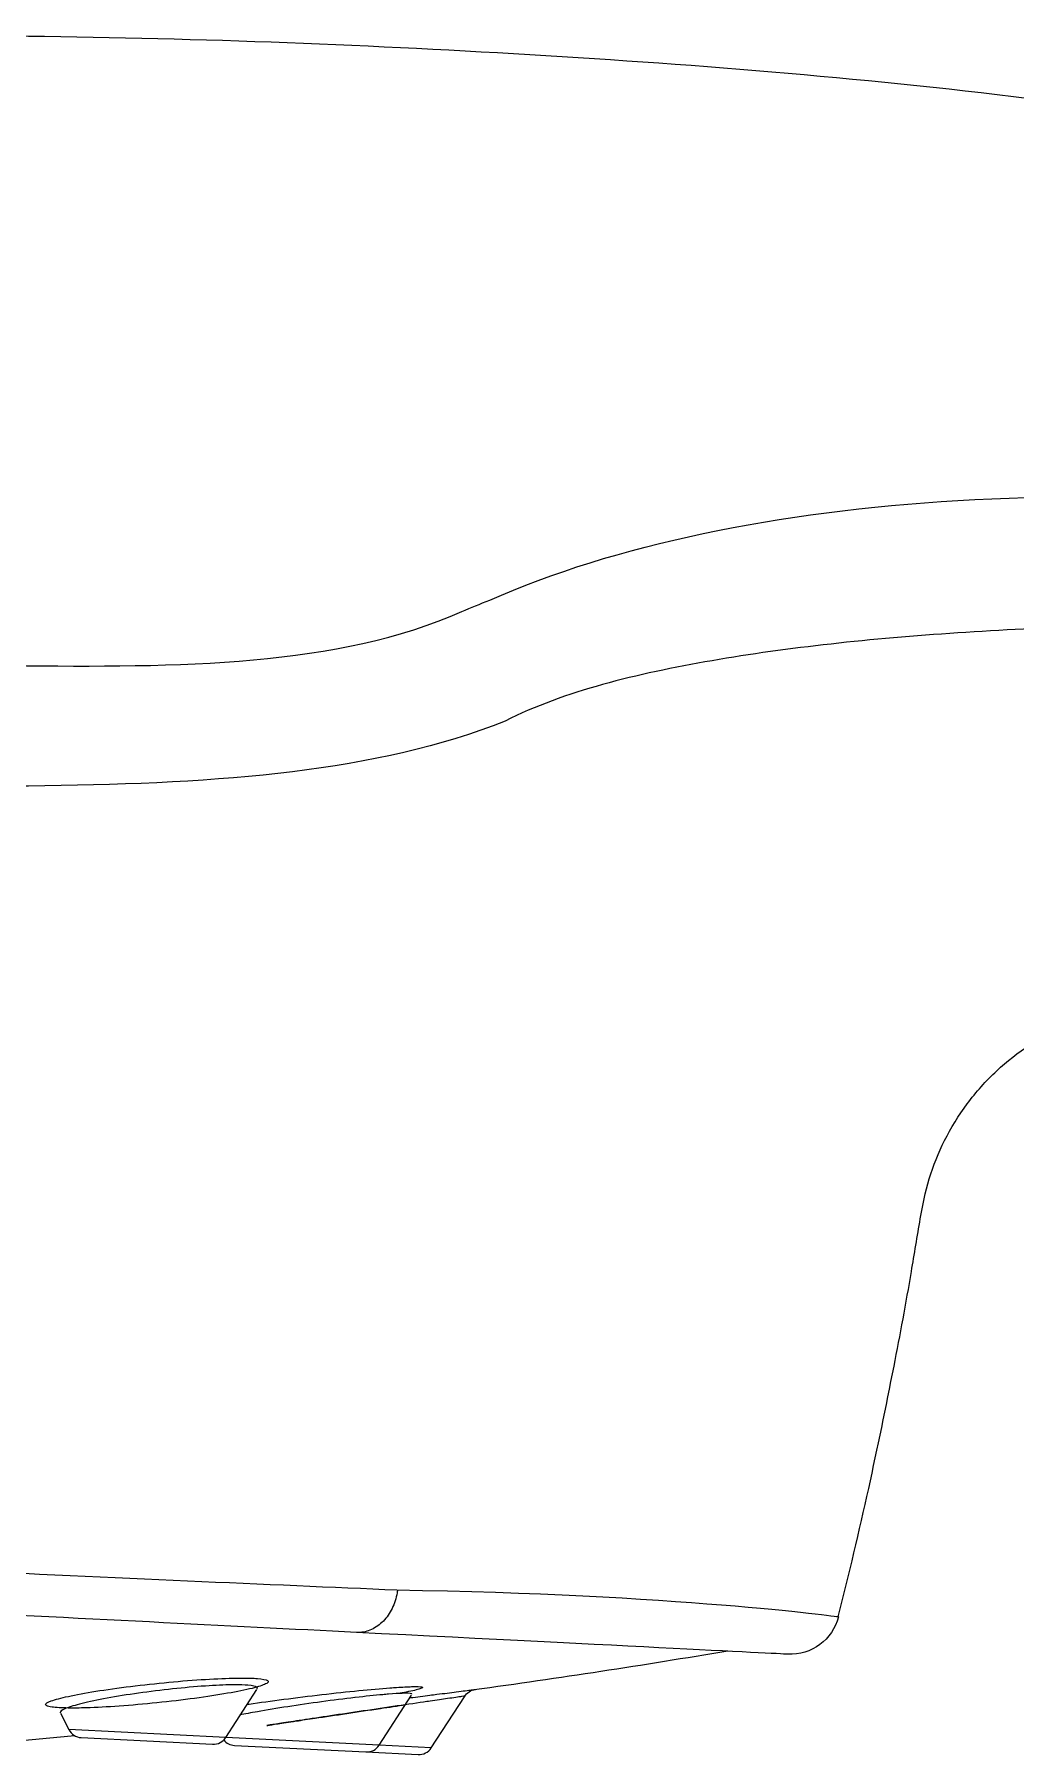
# Model space of a CAD drawing. Extents: x 23502 to 24096, y -2734 to -2314.
# Drawn here: x 23778.66 to 23798.47, y -2376.22 to -2341.49 of the extents above; entities that cross this region are included whole.
import ezdxf

# ---------------------------------------------------------------- set-up
doc = ezdxf.new("R2010")
doc.units = 0
doc.header["$LTSCALE"] = 5
doc.header["$MEASUREMENT"] = 0
doc.layers.add('41', color=7, linetype='CONTINUOUS')
doc.layers.add('DWG', color=7, linetype='CONTINUOUS')

# ---------------------------------------------------------------- blocks, each defined once
blk = doc.blocks.new('A$C265F4C77')
at = {"layer": '41', "color": 0, "linetype": 'Continuous'}
for p, q in [((-75.972, -8.38), (-75.389, -7.388)), ((-72.875, -8.404), (-72.264, -7.365)), ((-71.819, -8.412), (-71.196, -7.353)), ((-79.329, -8.029), (-79.145, -8.355)), ((-75.972, -8.38), (-79.145, -8.355)), ((-78.886, -8.507), (-76.233, -8.528)), ((-72.875, -8.404), (-75.972, -8.38)), ((-75.789, -8.531), (-73.136, -8.552)), ((-73.136, -8.552), (-72.079, -8.56)), ((-71.819, -8.412), (-72.875, -8.404))]:
    blk.add_line(p, q, dxfattribs=at)
at = {"layer": '41', "color": 7, "linetype": 'Continuous', "extrusion": (0, 0, -1)}
blk.add_arc((64.7, -5.217, 0), 1, 191.7504, 270.4448, dxfattribs=at)
at = {"layer": '41', "color": 7, "linetype": 'Continuous'}
blk.add_arc((-103.031, 168.694), 178.787, 280.31833, 281.97816, dxfattribs=at)
at = {"layer": '41', "color": 0, "linetype": 'Continuous', "extrusion": (-0.000959766, -0.00016282, -1)}
blk.add_arc((70.93, -7.493, 0.101), 0.3, 28.0324, 80.3476, dxfattribs=at)
at = {"layer": '41', "color": 0, "linetype": 'Continuous'}
for centre, radius, start, end in [((-103.031, 168.694), 178.787, 277.34967, 277.71784), ((-78.884, -8.207), 0.3, 209.5552, 269.5552), ((-76.23, -8.228), 0.3, 269.5552, 329.5552), ((-75.787, -8.231), 0.3, 221.9199, 269.5552), ((-73.133, -8.252), 0.3, 269.5552, 329.5552), ((-72.077, -8.26), 0.3, 269.5552, 329.5552)]:
    blk.add_arc(centre, radius, start, end, dxfattribs=at)
at = {"layer": '41', "color": 7, "linetype": 'Continuous'}
for points, knots in [([(-56.893, 24.945), (-58.211, 25.095), (-62.996, 25.576), (-71.291, 25.893), (-81.737, 25.846), (-88.681, 25.427), (-92.145, 25.128)], [0, 0, 0, 0, 0.112692, 0.408737, 0.704782, 1, 1, 1, 1]), ([(-63.726, -5.418), (-63.545, -4.549), (-63.218, -2.853), (-62.839, -0.508), (-62.576, 1.321), (-62.43, 2.595), (-62.295, 3.501), (-62.007, 4.299), (-61.584, 5.059), (-61.028, 5.737), (-60.384, 6.29), (-59.68, 6.716), (-58.812, 7.068), (-57.92, 7.236), (-57.298, 7.227), (-57.072, 7.208)], [0, 0, 0, 0, 0.166935, 0.324749, 0.446562, 0.514295, 0.566003, 0.618263, 0.672726, 0.72885, 0.782155, 0.831626, 0.882786, 0.957759, 1, 1, 1, 1]), ([(-73.425, -6.149), (-78.548, -6.109), (-85.593, -6.055), (-97.385, -5.963), (-101.432, -5.932), (-109.641, -5.868), (-113.631, -5.837), (-125.262, -5.747), (-132.017, -5.694), (-139.1, -5.639), (-140.947, -5.625), (-143.423, -5.606), (-144.069, -5.601), (-144.066, -5.601)], [0, 0, 0, 0, 0.250007, 0.250007, 0.375011, 0.375011, 0.500014, 0.500014, 0.750022, 0.750022, 0.875025, 0.875025, 1, 1, 1, 1]), ([(-64.707, -6.217), (-64.707, -6.217), (-64.707, -6.217), (-64.715, -6.217), (-67.979, -6.192), (-73.425, -6.149)], [0, 0, 0, 0, 0.000021, 0.000021, 1, 1, 1, 1])]:
    blk.add_open_spline(points, degree=3, knots=knots, dxfattribs=at)
at = {"layer": '41', "color": 0, "linetype": 'Continuous'}
for points, knots in [([(-71.629, 14.783), (-69.171, 16.011), (-65.885, 16.827), (-58.659, 17.572), (-54.587, 17.441), (-50.539, 16.846)], [0, 0, 0, 0, 0.5, 0.5, 1, 1, 1, 1]), ([(-72.181, 14.531), (-72.002, 14.62), (-71.818, 14.704), (-71.629, 14.783), (-71.629, 14.783), (-71.629, 14.783), (-71.629, 14.783)], [0, 0, 0, 0, 0.999933, 0.999933, 0.999933, 1, 1, 1, 1]), ([(-50.788, 14.541), (-52.79, 14.748), (-54.746, 14.871), (-58.59, 14.85), (-60.418, 14.72), (-63.904, 14.337), (-65.569, 14.088), (-68.616, 13.424), (-70.027, 13.021), (-71.215, 12.361)], [0, 0, 0, 0, 0.25, 0.25, 0.5, 0.5, 0.75, 0.75, 1, 1, 1, 1]), ([(-92.24, 12.967), (-88.38, 12.955), (-84.664, 12.949), (-77.809, 13.161), (-74.632, 13.316), (-72.181, 14.531)], [0, 0, 0, 0, 0.5, 0.5, 1, 1, 1, 1]), ([(-71.215, 12.361), (-73.749, 11.22), (-76.923, 10.855), (-83.957, 10.458), (-87.76, 10.414), (-91.855, 10.396)], [0, 0, 0, 0, 0.5, 0.5, 1, 1, 1, 1]), ([(-145.041, -4.786), (-145.041, -4.786), (-145.041, -4.786), (-145.039, -4.786), (-144.369, -4.79), (-141.818, -4.808), (-139.917, -4.823), (-132.64, -4.879), (-125.702, -4.936), (-113.775, -5.03), (-109.683, -5.062), (-101.265, -5.124), (-97.12, -5.153), (-89.064, -5.203), (-85.248, -5.223), (-78.31, -5.251), (-75.221, -5.257), (-72.649, -5.255)], [0, 0, 0, 0, 0.00001, 0.00001, 0.125009, 0.125009, 0.250007, 0.250007, 0.500005, 0.500005, 0.625004, 0.625004, 0.750002, 0.750002, 0.875001, 0.875001, 1, 1, 1, 1]), ([(-72.649, -5.258), (-67.054, -5.1), (-63.727, -5.416), (-63.72, -5.417), (-63.72, -5.417), (-63.72, -5.417)], [0, 0, 0, 0, 0.999963, 0.999963, 1, 1, 1, 1]), ([(-72.636, -5.275), (-72.637, -5.289), (-72.639, -5.302), (-72.641, -5.316), (-72.656, -5.427), (-72.686, -5.535), (-72.729, -5.633), (-72.772, -5.731), (-72.829, -5.821), (-72.895, -5.896), (-72.963, -5.972), (-73.043, -6.035), (-73.127, -6.078), (-73.209, -6.119), (-73.298, -6.144), (-73.386, -6.148), (-73.399, -6.149), (-73.412, -6.149), (-73.425, -6.149)], [0, 0, 0, 0, 0.028811, 0.028811, 0.028811, 0.261252, 0.261252, 0.261252, 0.493694, 0.493694, 0.493694, 0.733453, 0.733453, 0.733453, 0.965909, 0.965909, 0.965909, 1, 1, 1, 1]), ([(-79.611, -7.894), (-79.624, -7.888), (-79.632, -7.881), (-79.633, -7.873), (-79.637, -7.852), (-79.6, -7.825), (-79.524, -7.793), (-79.448, -7.762), (-79.33, -7.725), (-79.182, -7.686), (-79.03, -7.646), (-78.842, -7.603), (-78.633, -7.56), (-78.421, -7.517), (-78.182, -7.473), (-77.935, -7.431), (-77.687, -7.39), (-77.424, -7.35), (-77.168, -7.315), (-76.915, -7.28), (-76.662, -7.249), (-76.432, -7.225), (-76.205, -7.202), (-75.994, -7.184), (-75.816, -7.174), (-75.773, -7.171), (-75.732, -7.169), (-75.694, -7.168)], [0, 0, 0, 0, 0.048058, 0.048058, 0.048058, 0.175359, 0.175359, 0.175359, 0.304823, 0.304823, 0.304823, 0.436929, 0.436929, 0.436929, 0.571046, 0.571046, 0.571046, 0.705615, 0.705615, 0.705615, 0.838801, 0.838801, 0.838801, 0.969386, 0.969386, 0.969386, 1, 1, 1, 1]), ([(-75.178, -7.242), (-75.187, -7.25), (-75.198, -7.258), (-75.214, -7.266), (-75.265, -7.295), (-75.359, -7.33), (-75.485, -7.367), (-75.615, -7.404), (-75.782, -7.446), (-75.974, -7.488), (-76.17, -7.531), (-76.396, -7.575), (-76.634, -7.618), (-76.874, -7.66), (-77.133, -7.702), (-77.39, -7.74), (-77.645, -7.777), (-77.904, -7.811), (-78.146, -7.838), (-78.384, -7.866), (-78.611, -7.888), (-78.808, -7.902), (-78.944, -7.912), (-79.068, -7.919), (-79.175, -7.922), (-79.313, -7.926), (-79.424, -7.925), (-79.501, -7.917), (-79.552, -7.912), (-79.589, -7.904), (-79.611, -7.894)], [0, 0, 0, 0, 0.034097, 0.034097, 0.034097, 0.1493, 0.1493, 0.1493, 0.26686, 0.26686, 0.26686, 0.386501, 0.386501, 0.386501, 0.507018, 0.507018, 0.507018, 0.626759, 0.626759, 0.626759, 0.744407, 0.744407, 0.744407, 0.825081, 0.825081, 0.825081, 0.9298, 0.9298, 0.9298, 1, 1, 1, 1]), ([(-75.694, -7.168), (-75.572, -7.163), (-75.468, -7.161), (-75.386, -7.164), (-75.279, -7.168), (-75.209, -7.179), (-75.18, -7.197), (-75.16, -7.209), (-75.159, -7.224), (-75.178, -7.242)], [0, 0, 0, 0, 0.309901, 0.309901, 0.309901, 0.715524, 0.715524, 0.715524, 1, 1, 1, 1]), ([(-75.575, -7.696), (-75.559, -7.693), (-75.542, -7.689), (-75.526, -7.686), (-75.316, -7.646), (-75.079, -7.602), (-74.835, -7.56), (-74.587, -7.516), (-74.326, -7.473), (-74.071, -7.432), (-73.817, -7.392), (-73.562, -7.353), (-73.329, -7.32), (-73.1, -7.288), (-72.885, -7.259), (-72.704, -7.238), (-72.658, -7.233), (-72.613, -7.227), (-72.571, -7.223)], [0, 0, 0, 0, 0.018089, 0.018089, 0.018089, 0.247607, 0.247607, 0.247607, 0.480113, 0.480113, 0.480113, 0.712679, 0.712679, 0.712679, 0.942237, 0.942237, 0.942237, 1, 1, 1, 1]), ([(-72.571, -7.223), (-72.452, -7.21), (-72.349, -7.2), (-72.268, -7.195), (-72.161, -7.187), (-72.09, -7.187), (-72.062, -7.193), (-72.048, -7.197), (-72.044, -7.202), (-72.051, -7.209)], [0, 0, 0, 0, 0.332226, 0.332226, 0.332226, 0.774358, 0.774358, 0.774358, 1, 1, 1, 1]), ([(-72.051, -7.209), (-72.058, -7.215), (-72.074, -7.224), (-72.099, -7.233), (-72.151, -7.253), (-72.245, -7.278), (-72.371, -7.309), (-72.422, -7.321), (-72.477, -7.333), (-72.538, -7.347)], [0, 0, 0, 0, 0.257008, 0.257008, 0.257008, 0.7894, 0.7894, 0.7894, 1, 1, 1, 1]), ([(-71.751, -7.328), (-71.605, -7.303), (-71.475, -7.281), (-71.366, -7.262), (-71.225, -7.239), (-71.119, -7.22), (-71.055, -7.21), (-71.008, -7.202), (-70.984, -7.198), (-70.984, -7.198)], [0, 0, 0, 0, 0.306051, 0.306051, 0.306051, 0.703675, 0.703675, 0.703675, 1, 1, 1, 1]), ([(-75.847, -7.311), (-75.882, -7.313), (-75.919, -7.315), (-75.957, -7.317), (-76.114, -7.328), (-76.3, -7.345), (-76.499, -7.368), (-76.503, -7.369), (-76.507, -7.369), (-76.51, -7.369), (-76.718, -7.394), (-76.944, -7.425), (-77.17, -7.46), (-77.399, -7.495), (-77.633, -7.535), (-77.853, -7.577), (-78.072, -7.619), (-78.283, -7.663), (-78.47, -7.707), (-78.653, -7.75), (-78.817, -7.793), (-78.949, -7.833), (-79.077, -7.872), (-79.178, -7.909), (-79.243, -7.941), (-79.307, -7.973), (-79.338, -8), (-79.333, -8.021), (-79.333, -8.023), (-79.332, -8.025), (-79.331, -8.027)], [0, 0, 0, 0, 0.03204, 0.03204, 0.03204, 0.166192, 0.166192, 0.166192, 0.168659, 0.168659, 0.168659, 0.307992, 0.307992, 0.307992, 0.448542, 0.448542, 0.448542, 0.588181, 0.588181, 0.588181, 0.725085, 0.725085, 0.725085, 0.858488, 0.858488, 0.858488, 0.988919, 0.988919, 0.988919, 1, 1, 1, 1]), ([(-75.379, -7.372), (-75.373, -7.36), (-75.376, -7.349), (-75.389, -7.34), (-75.414, -7.323), (-75.476, -7.312), (-75.571, -7.308), (-75.644, -7.305), (-75.738, -7.306), (-75.847, -7.311)], [0, 0, 0, 0, 0.227993, 0.227993, 0.227993, 0.665654, 0.665654, 0.665654, 1, 1, 1, 1]), ([(-72.725, -7.366), (-72.762, -7.371), (-72.802, -7.376), (-72.844, -7.382), (-73.004, -7.403), (-73.193, -7.431), (-73.395, -7.463), (-73.399, -7.463), (-73.403, -7.464), (-73.406, -7.465), (-73.615, -7.498), (-73.843, -7.537), (-74.07, -7.577), (-74.297, -7.618), (-74.529, -7.662), (-74.748, -7.706), (-74.963, -7.748), (-75.171, -7.792), (-75.356, -7.833), (-75.486, -7.862), (-75.606, -7.89), (-75.712, -7.916)], [0, 0, 0, 0, 0.050715, 0.050715, 0.050715, 0.248442, 0.248442, 0.248442, 0.252128, 0.252128, 0.252128, 0.456016, 0.456016, 0.456016, 0.659285, 0.659285, 0.659285, 0.859069, 0.859069, 0.859069, 1, 1, 1, 1]), ([(-71.883, -7.472), (-71.925, -7.48), (-71.968, -7.488), (-72.013, -7.496), (-72.198, -7.531), (-72.408, -7.571), (-72.625, -7.613), (-72.627, -7.613), (-72.629, -7.613), (-72.631, -7.614), (-72.849, -7.655), (-73.081, -7.7), (-73.306, -7.743), (-73.528, -7.786), (-73.75, -7.829), (-73.954, -7.868), (-74.154, -7.907), (-74.342, -7.944), (-74.504, -7.975), (-74.662, -8.006), (-74.799, -8.033), (-74.904, -8.054), (-75.007, -8.074), (-75.082, -8.089), (-75.12, -8.097), (-75.159, -8.104), (-75.163, -8.105), (-75.132, -8.099), (-75.1, -8.092), (-75.03, -8.079), (-74.929, -8.059), (-74.835, -8.04), (-74.711, -8.016), (-74.566, -7.987), (-74.452, -7.965), (-74.324, -7.94), (-74.188, -7.914), (-73.993, -7.876), (-73.776, -7.834), (-73.554, -7.791), (-73.333, -7.748), (-73.102, -7.704), (-72.879, -7.661), (-72.706, -7.628), (-72.534, -7.595), (-72.373, -7.565)], [0, 0, 0, 0, 0.019505, 0.019505, 0.019505, 0.100867, 0.100867, 0.100867, 0.101556, 0.101556, 0.101556, 0.183131, 0.183131, 0.183131, 0.263131, 0.263131, 0.263131, 0.34109, 0.34109, 0.34109, 0.417294, 0.417294, 0.417294, 0.492655, 0.492655, 0.492655, 0.568394, 0.568394, 0.568394, 0.645526, 0.645526, 0.645526, 0.717879, 0.717879, 0.717879, 0.774486, 0.774486, 0.774486, 0.855793, 0.855793, 0.855793, 0.936961, 0.936961, 0.936961, 1, 1, 1, 1]), ([(-72.255, -7.349), (-72.252, -7.343), (-72.256, -7.339), (-72.266, -7.337), (-72.291, -7.33), (-72.355, -7.33), (-72.451, -7.338), (-72.524, -7.344), (-72.617, -7.353), (-72.725, -7.366)], [0, 0, 0, 0, 0.19484, 0.19484, 0.19484, 0.654593, 0.654593, 0.654593, 1, 1, 1, 1]), ([(-72.284, -7.418), (-72.148, -7.395), (-72.017, -7.373), (-71.896, -7.352), (-71.847, -7.344), (-71.798, -7.336), (-71.751, -7.328)], [0, 0, 0, 0, 0.710407, 0.710407, 0.710407, 1, 1, 1, 1]), ([(-71.189, -7.341), (-71.189, -7.341), (-71.211, -7.345), (-71.254, -7.353), (-71.311, -7.364), (-71.408, -7.382), (-71.535, -7.406), (-71.633, -7.424), (-71.751, -7.447), (-71.883, -7.472)], [0, 0, 0, 0, 0.296512, 0.296512, 0.296512, 0.694122, 0.694122, 0.694122, 1, 1, 1, 1])]:
    blk.add_open_spline(points, degree=3, knots=knots, dxfattribs=at)

msp = doc.modelspace()

# ---------------------------------------------------------------- block references
at = {"layer": 'DWG', "color": 3, "ltscale": 0.6, "rotation": 357.5552}
msp.add_blockref('A$C265F4C77', (23858.786, -2370.742), dxfattribs=at)

doc.saveas('drawing.dxf')
